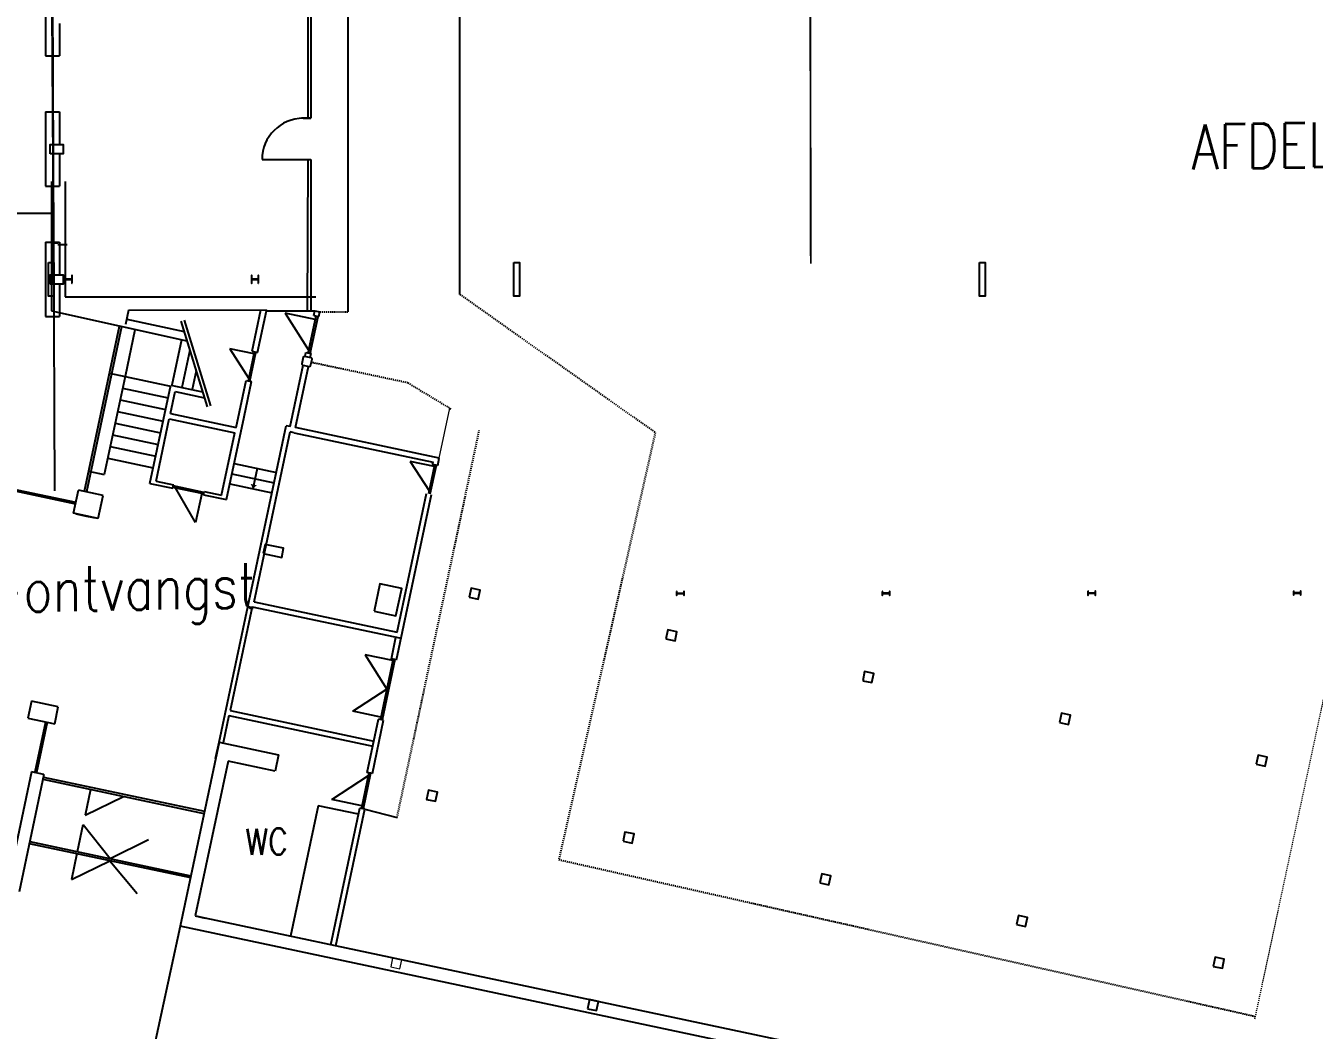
# Model space of a CAD drawing. Header units: millimetres. Extents: x 3476 to 38328, y 1439 to 26921.
# Drawn here: x 6747 to 10207, y 7960 to 10658 of the extents above; entities that cross this region are included whole.
import ezdxf

# ---------------------------------------------------------------- set-up
doc = ezdxf.new("R2010")
doc.units = ezdxf.units.MM
doc.header["$LTSCALE"] = 100
doc.header["$MEASUREMENT"] = 0
doc.linetypes.add('DASHDOT', pattern=[1, 0.5, -0.25, 0, -0.25])
doc.linetypes.add('DOT', pattern=[0.055, 0.03, -0.025])
for name, color, linetype in [('--W-KINKERS-BESTAAND-Z', 7, 'CONTINUOUS'), ('A-CIRCULATIE', 4, 'CONTINUOUS'), ('A-KOLOM', 7, 'CONTINUOUS'), ('A-MUUR', 7, 'CONTINUOUS'), ('C-LINE-D025', 7, 'DASHDOT'), ('CIRCULATIE', 4, 'DOT'), ('DEUR', 4, 'CONTINUOUS'), ('KOLOM', 3, 'CONTINUOUS'), ('L-GEBOUWEN', 7, 'CONTINUOUS'), ('MUUR', 7, 'CONTINUOUS'), ('STRATEN', 5, 'CONTINUOUS'), ('TEKST', 4, 'CONTINUOUS'), ('wand', 6, 'CONTINUOUS')]:
    doc.layers.add(name, color=color, linetype=linetype)
doc.styles.add('ROMANS', font='romans', dxfattribs={"width": 0.7})

msp = doc.modelspace()

# ---------------------------------------------------------------- hatches: boundary and pattern name
at = {"layer": 'MUUR'}
h = msp.add_hatch(color=7, dxfattribs=at)
h.paths.add_polyline_path([(7367.77, 9423.67), (7359.67, 9425.39), (7357.25, 9414.03)])
h.paths.add_polyline_path([(7359.67, 9425.39), (7351.56, 9427.11), (7357.25, 9414.03)])

# ---------------------------------------------------------------- linework, layer by layer
at = {"layer": '--W-KINKERS-BESTAAND-Z'}
msp.add_lwpolyline([(4001.3, 11262.4), (3979.24, 10761.52), (3975.01, 10654.6), (4200.75, 10654.6), (4200.75, 10154.6), (6821.65, 10154.6), (6776.87, 16949.91), (6052.05, 16958.41), (6044.02, 18165.54), (4737.66, 18158.51), (4737.06, 18261.68), (4550.96, 18261.42), (4320.56, 15769.57), (4285.03, 15266.81), (4208.31, 14266.71), (4170.23, 13764.08), (4091.66, 12764.61), (4061.92, 12262.82)], close=True, dxfattribs=at)
at = {"layer": 'A-CIRCULATIE'}
for p, q in [((7612.75, 9889.63), (7612.75, 17768.38)), ((7912.75, 9936.26), (7912.75, 16172.19))]:
    msp.add_line(p, q, dxfattribs=at)
at = {"layer": 'A-KOLOM'}
for points in [[(6812.75, 10314.14), (6812.75, 10339.14), (6847.75, 10339.14), (6847.75, 10314.14)], [(8058.25, 10021.64), (8073.25, 10021.64), (8073.25, 9931.64), (8058.25, 9931.64)], [(9308.25, 10021.64), (9323.25, 10021.64), (9323.25, 9931.64), (9308.25, 9931.64)]]:
    msp.add_lwpolyline(points, close=True, dxfattribs=at)
at = {"layer": 'A-KOLOM', "color": 7}
for points in [[(6808.25, 10021.64), (6823.25, 10021.64), (6823.25, 9931.64), (6808.25, 9931.64)], [(6808.25, 10021.64), (6823.25, 10021.64), (6823.25, 9931.64), (6808.25, 9931.64)], [(6808.25, 10021.64), (6823.25, 10021.64), (6823.25, 9931.64), (6808.25, 9931.64)], [(6812.75, 9964.14), (6812.75, 9989.14), (6847.75, 9989.14), (6847.75, 9964.14)]]:
    msp.add_lwpolyline(points, close=True, dxfattribs=at)
for points in [[(6872.25, 9966.64), (6872.25, 9986.64), (6871.25, 9986.64), (6871.25, 9978.77, -0.4142135), (6869.45, 9976.97), (6856.05, 9976.97, -0.4142136), (6854.25, 9978.77), (6854.25, 9986.64), (6853.25, 9986.64), (6853.25, 9966.64), (6854.25, 9966.64), (6854.25, 9974.52, -0.4142136), (6856.05, 9976.32), (6869.45, 9976.32, -0.4142136), (6871.25, 9974.52), (6871.25, 9966.64)], [(7372.25, 9966.64), (7372.25, 9986.64), (7371.25, 9986.64), (7371.25, 9978.77, -0.4142135), (7369.45, 9976.97), (7356.05, 9976.97, -0.4142136), (7354.25, 9978.77), (7354.25, 9986.64), (7353.25, 9986.64), (7353.25, 9966.64), (7354.25, 9966.64), (7354.25, 9974.52, -0.4142136), (7356.05, 9976.32), (7369.45, 9976.32, -0.4142136), (7371.25, 9974.52), (7371.25, 9966.64)]]:
    msp.add_lwpolyline(points, format="xyb", close=True, dxfattribs=at)
at = {"layer": 'A-MUUR'}
for p, q in [((7504.75, 15296.64), (7504.75, 10409.11)), ((7512.75, 15296.64), (7512.75, 10409.11)), ((6800.75, 10776.64), (6800.75, 10576.64)), ((6837.75, 10664.14), (6837.75, 10576.64)), ((6800.75, 10576.64), (6837.75, 10576.64)), ((6800.75, 10426.64), (6837.75, 10426.64)), ((6800.75, 10426.64), (6800.75, 10226.64)), ((6837.75, 10426.64), (6837.75, 10339.14)), ((6837.75, 10314.14), (6837.75, 10226.64)), ((7493.75, 10298.32), (7512.75, 10298.32)), ((6800.75, 10226.64), (6837.75, 10226.64)), ((6800.75, 10076.64), (6837.75, 10076.64)), ((6800.75, 10076.64), (6800.75, 9876.64)), ((6837.75, 10076.64), (6837.75, 9989.14))]:
    msp.add_line(p, q, dxfattribs=at)
at = {"layer": 'A-MUUR', "color": 0, "linetype": 'ByBlock'}
for p, q in [((7504.75, 10298.32), (7503.25, 9892.52)), ((7512.75, 10298.32), (7512.75, 9892.53))]:
    msp.add_line(p, q, dxfattribs=at)
at = {"layer": 'A-MUUR', "color": 7}
for p in [(6837.75, 9964.14), (6800.75, 9876.64)]:
    msp.add_line(p, (6837.75, 9876.64), dxfattribs=at)
at = {"layer": 'C-LINE-D025'}
for p, q in [((6821.99, 10074.35), (6833.99, 10074.36)), ((6859, 10069.38), (6834, 10069.36))]:
    msp.add_line(p, q, dxfattribs=at)
at = {"layer": 'CIRCULATIE', "linetype": 'ByBlock'}
msp.add_line((7512.75, 10409.11), (7488.06, 10409.11), dxfattribs=at)
at = {"layer": 'CIRCULATIE', "color": 7, "linetype": 'ByBlock'}
for p, q in [((7492.58, 10409.11), (7512.75, 10409.11)), ((7381.79, 10298.32), (7492.58, 10298.32)), ((7492.58, 10298.32), (7512.75, 10298.32))]:
    msp.add_line(p, q, dxfattribs=at)
at = {"layer": 'CIRCULATIE'}
for p, q in [((7912.75, 9936.26), (8437.58, 9565.41)), ((7744.48, 8531.34), (7965.12, 9570.95)), ((8437.58, 9565.41), (8178.67, 8418.35)), ((8178.67, 8418.35), (10048.37, 7997.51))]:
    msp.add_line(p, q, dxfattribs=at)
at = {"layer": 'CIRCULATIE', "color": 7}
for p, q in [((7537.42, 9889.63), (7612.75, 9889.63)), ((7773.43, 9698.51), (7514.2, 9753.53)), ((7773.43, 9698.51), (7886.21, 9630.43)), ((7889.59, 9627.89), (7886.21, 9630.43))]:
    msp.add_line(p, q, dxfattribs=at)
at = {"layer": 'CIRCULATIE', "color": 7, "linetype": 'Continuous', "lineweight": 0}
msp.add_line((7857.76, 9496.42), (7886.21, 9630.43), dxfattribs=at)
at = {"layer": 'CIRCULATIE', "lineweight": 0}
msp.add_line((10292.2, 9132.97), (10046.75, 7989.96), dxfattribs=at)
at = {"layer": 'CIRCULATIE', "color": 7, "linetype": 'ByBlock'}
msp.add_arc((7492.58, 10298.32), 110.79, 90, 180, dxfattribs=at)
at = {"layer": 'DEUR', "color": 7}
for p, q in [((7524.57, 9868.62), (7443.68, 9885.47)), ((7443.68, 9885.47), (7507.85, 9785.82)), ((7505.79, 9778.78), (7527.15, 9878.61)), ((7510.99, 9777.68), (7532.3, 9877.29)), ((7360.64, 9776.74), (7295.12, 9790.38)), ((7295.12, 9790.38), (7346.52, 9710.56)), ((7345.16, 9704.4), (7361.61, 9781.28)), ((7348.91, 9703.61), (7365.33, 9780.34)), ((7845.25, 9473.63), (7779.73, 9487.28)), ((7779.73, 9487.28), (7831.13, 9407.45)), ((7829.77, 9401.3), (7846.22, 9478.18)), ((7833.52, 9400.5), (7849.94, 9477.23)), ((7224.71, 9400.54), (7142.54, 9417.98)), ((7225.54, 9404.45), (7143.37, 9421.89)), ((7203.33, 9323.44), (7149.3, 9416.62)), ((7219.87, 9401.36), (7203.33, 9323.44)), ((7733.26, 8952.7), (7658.4, 8968.69)), ((7658.4, 8968.69), (7717.23, 8876.29)), ((7734.24, 8957.34), (7700.22, 8795.24)), ((7738.73, 8955.69), (7704.71, 8793.59)), ((7625.87, 8817.14), (7717.44, 8877.26)), ((7700.7, 8801.01), (7625.87, 8817.14)), ((7668.82, 8651.74), (7648.88, 8556.74)), ((7673.45, 8650.76), (7653.37, 8555.1)), ((7569.29, 8579.77), (7667.28, 8644.11)), ((6921.56, 8606.9), (6906.82, 8537.44)), ((6906.82, 8537.44), (7010.03, 8587.71)), ((7649.36, 8562.52), (7569.29, 8579.77)), ((6886.4, 8440.57), (6901.76, 8512.96)), ((6901.76, 8512.96), (6974.25, 8421.56)), ((6974.25, 8421.56), (7077.35, 8472.63)), ((6885.02, 8434.73), (6870.28, 8365.28)), ((6870.28, 8365.28), (6973.49, 8415.55)), ((6973.49, 8415.55), (7046.63, 8327.85))]:
    msp.add_line(p, q, dxfattribs=at)
at = {"layer": 'KOLOM', "color": 7, "lineweight": 0}
for p, q in [((7943.24, 9147.57), (7938.05, 9123.11)), ((7967.7, 9142.38), (7943.24, 9147.57)), ((7962.51, 9117.92), (7967.7, 9142.38)), ((7938.05, 9123.11), (7962.51, 9117.92)), ((7828.02, 8604.66), (7822.83, 8580.21)), ((7822.83, 8580.21), (7847.29, 8575.02)), ((7828.47, 8604.57), (7823.28, 8580.11)), ((7852.48, 8599.47), (7828.02, 8604.66)), ((7852.93, 8599.38), (7828.47, 8604.57)), ((7847.29, 8575.02), (7852.48, 8599.47))]:
    msp.add_line(p, q, dxfattribs=at)
at = {"layer": 'KOLOM', "lineweight": 0}
for p, q in [((7732.52, 8154.68), (7727.33, 8130.23)), ((7727.33, 8130.23), (7751.79, 8125.04)), ((7751.79, 8125.04), (7756.98, 8149.49))]:
    msp.add_line(p, q, dxfattribs=at)
at = {"layer": 'KOLOM', "color": 7}
for points in [[(7938.05, 9123.11), (7962.51, 9117.92), (7967.7, 9142.38), (7943.24, 9147.57)], [(8466.29, 9011.01), (8490.74, 9005.82), (8495.93, 9030.27), (8471.48, 9035.46)], [(8994.52, 8898.9), (9018.98, 8893.71), (9024.17, 8918.16), (8999.71, 8923.35)], [(9522.76, 8786.79), (9547.21, 8781.6), (9552.4, 8806.05), (9527.95, 8811.24)], [(10050.99, 8674.68), (10075.45, 8669.49), (10080.64, 8693.95), (10056.18, 8699.14)], [(7823.28, 8580.11), (7847.74, 8574.92), (7852.93, 8599.38), (7828.47, 8604.57)], [(8351.06, 8468.1), (8375.52, 8462.91), (8380.71, 8487.36), (8356.25, 8492.55)], [(8879.3, 8355.99), (8903.75, 8350.8), (8908.94, 8375.25), (8884.49, 8380.44)], [(9407.53, 8243.88), (9431.99, 8238.69), (9437.18, 8263.15), (9412.72, 8268.34)], [(9935.77, 8131.77), (9960.22, 8126.58), (9965.41, 8151.04), (9940.96, 8156.23)]]:
    msp.add_lwpolyline(points, close=True, dxfattribs=at)
for points in [[(8494.98, 9138.13), (8494.99, 9128.13), (8495.84, 9128.13), (8495.83, 9131.65, -0.4142135), (8497.03, 9132.85), (8512.93, 9132.85, -0.4142136), (8514.13, 9131.66), (8514.14, 9128.14), (8514.99, 9128.14), (8514.98, 9138.14), (8514.13, 9138.14), (8514.13, 9134.62, -0.4142136), (8512.93, 9133.41), (8497.03, 9133.41, -0.4142136), (8495.83, 9134.61), (8495.83, 9138.13)], [(9047.09, 9138.52), (9047.1, 9128.52), (9047.95, 9128.52), (9047.94, 9132.04, -0.4142135), (9049.14, 9133.24), (9065.04, 9133.24, -0.4142136), (9066.24, 9132.04), (9066.25, 9128.52), (9067.1, 9128.52), (9067.09, 9138.52), (9066.24, 9138.52), (9066.24, 9135, -0.4142136), (9065.04, 9133.8), (9049.14, 9133.8, -0.4142136), (9047.94, 9135), (9047.94, 9138.52)], [(9599.2, 9138.9), (9599.2, 9128.9), (9600.05, 9128.9), (9600.05, 9132.42, -0.4142135), (9601.25, 9133.62), (9617.15, 9133.63, -0.4142136), (9618.35, 9132.43), (9618.35, 9128.91), (9619.2, 9128.91), (9619.2, 9138.91), (9618.35, 9138.91), (9618.35, 9135.39, -0.4142136), (9617.15, 9134.19), (9601.25, 9134.18, -0.4142136), (9600.05, 9135.38), (9600.05, 9138.9)], [(10151.31, 9139.29), (10151.31, 9129.29), (10152.16, 9129.29), (10152.16, 9132.81, -0.4142135), (10153.36, 9134.01), (10169.26, 9134.01, -0.4142136), (10170.46, 9132.81), (10170.46, 9129.29), (10171.31, 9129.29), (10171.31, 9139.29), (10170.46, 9139.29), (10170.46, 9135.77, -0.4142136), (10169.26, 9134.57), (10153.36, 9134.57, -0.4142136), (10152.16, 9135.77), (10152.16, 9139.29)]]:
    msp.add_lwpolyline(points, format="xyb", close=True, dxfattribs=at)
at = {"layer": 'KOLOM'}
msp.add_lwpolyline([(8255.57, 8018.12), (8280.02, 8012.93), (8285.21, 8037.39), (8260.76, 8042.58)], close=True, dxfattribs=at)
at = {"layer": 'L-GEBOUWEN'}
msp.add_line((6801.93, 14972.38), (6824.68, 9408.53), dxfattribs=at)
at = {"layer": 'MUUR'}
for p, q in [((6816.67, 10239.65), (6816.67, 9891.9)), ((6853.67, 10239.65), (6853.67, 9929.43)), ((7566.19, 8189.98), (7644.04, 8556.81)), ((7579.88, 8187.08), (7657.73, 8553.91)), ((8940.68, 7862.49), (7161.77, 8240.04)), ((11979.43, 7253.36), (7228.74, 8261.6))]:
    msp.add_line(p, q, dxfattribs=at)
at = {"layer": 'MUUR', "color": 7}
for p, q in [((6853.67, 9929.43), (7526.48, 9929.43)), ((7023.66, 9894.15), (7015.48, 9855.61)), ((7023.66, 9894.15), (7393.87, 9894.41)), ((7355.41, 9783.46), (7378.96, 9894.4)), ((7393.88, 9892.45), (7393.87, 9894.41)), ((6816.67, 9891.9), (7180.22, 9811.44)), ((7018.39, 9869.3), (7172.51, 9836.59)), ((7163.98, 9864.4), (7234.56, 9634.17)), ((7172.59, 9867.04), (7243.16, 9636.81)), ((7370.08, 9780.35), (7393.88, 9892.45)), ((7393.88, 9892.45), (7523.72, 9892.54)), ((7520.92, 9879.31), (7523.72, 9892.54)), ((7521.02, 9879.82), (7534.72, 9876.91)), ((7523.72, 9892.54), (7537.42, 9889.63)), ((7534.72, 9876.91), (7537.42, 9889.63)), ((6998.45, 9850.02), (6904.41, 9406.89)), ((7004.32, 9848.77), (6910.28, 9405.64)), ((7040.52, 9841.09), (7013.94, 9715.88)), ((7165.24, 9814.62), (7139.29, 9692.35)), ((7187.88, 9786.44), (7166.68, 9686.53)), ((7355.41, 9783.46), (7370.08, 9780.35)), ((7497.57, 9769.32), (7499.85, 9780.04)), ((7499.85, 9780.04), (7513.54, 9777.14)), ((7511.27, 9766.42), (7513.54, 9777.14)), ((6971.88, 9724.81), (7013.94, 9715.88)), ((7204.79, 9731.27), (7194.07, 9680.72)), ((7457.67, 9581.33), (7492.59, 9745.85)), ((7471.37, 9578.42), (7506.29, 9742.94)), ((7013.94, 9715.88), (6957.99, 9452.25)), ((7013.94, 9715.88), (7136.22, 9689.93)), ((7080.79, 9428.75), (7136.84, 9692.86)), ((7136.84, 9692.86), (7222.11, 9674.77)), ((7312.02, 9579.02), (7338.8, 9705.2)), ((7333.44, 9607.69), (7353.48, 9702.09)), ((7338.8, 9705.2), (7353.48, 9702.09)), ((7000.65, 9653.28), (7122.93, 9627.32)), ((7007.3, 9684.58), (7129.57, 9658.63)), ((7135.94, 9616.38), (7148.4, 9675.08)), ((7148.4, 9675.08), (7227.14, 9658.37)), ((7221.71, 9676.09), (7221.46, 9674.91)), ((6994.01, 9621.97), (7116.29, 9596.02)), ((6987.37, 9590.67), (7109.64, 9564.72)), ((7097.33, 9434.44), (7132.83, 9601.71)), ((7132.83, 9601.71), (7308.91, 9564.34)), ((7135.94, 9616.38), (7312.02, 9579.02)), ((7266.61, 8734.03), (7446.91, 9583.61)), ((7286.21, 9385.15), (7333.44, 9607.69)), ((7457.67, 9581.33), (7446.91, 9583.61)), ((6980.72, 9559.37), (7103, 9533.42)), ((7273.41, 9397.07), (7308.91, 9564.34)), ((7360.85, 9110.67), (7457.7, 9567.01)), ((7468.46, 9564.73), (7457.7, 9567.01)), ((7468.46, 9564.73), (7841.16, 9485.63)), ((7857.76, 9496.42), (7471.37, 9578.42)), ((6974.08, 9528.06), (7096.36, 9502.11)), ((6388.96, 9482.55), (6881.9, 9377.93)), ((6967.44, 9496.76), (7089.71, 9470.81)), ((7306.76, 9481.99), (7420.24, 9457.91)), ((7839.92, 9479.76), (7841.16, 9485.63)), ((7853.61, 9476.85), (7839.92, 9479.76)), ((7853.61, 9476.85), (7857.76, 9496.42)), ((6388.13, 9478.63), (6881.07, 9374.02)), ((6915.93, 9461.18), (6957.99, 9452.25)), ((7300.95, 9454.6), (7414.42, 9430.52)), ((7368.88, 9468.81), (7357.25, 9414.03)), ((6875.68, 9348.58), (6888.75, 9410.21)), ((6955.27, 9396.09), (6888.75, 9410.21)), ((7080.79, 9428.75), (7142.41, 9415.67)), ((7097.33, 9434.44), (7144.28, 9424.47)), ((7142.41, 9415.67), (7144.28, 9424.47)), ((7295.14, 9427.21), (7408.61, 9403.13)), ((6942.19, 9334.47), (6955.27, 9396.09)), ((7224.58, 9398.23), (7226.45, 9407.03)), ((7224.58, 9398.23), (7286.21, 9385.15)), ((7226.45, 9407.03), (7273.41, 9397.07)), ((7742.85, 8954.97), (7837, 9398.59)), ((7744.31, 9029.29), (7823.31, 9401.5)), ((7744.31, 9029.29), (7823.31, 9401.5)), ((6942.19, 9334.47), (6875.68, 9348.58)), ((6882.03, 9347.23), (6906.49, 9342.04)), ((6906.49, 9342.04), (6933.39, 9336.33)), ((7390.49, 9264.88), (7385.3, 9240.43)), ((7385.3, 9240.43), (7434.72, 9229.94)), ((7439.91, 9254.39), (7390.49, 9264.88)), ((7434.72, 9229.94), (7439.91, 9254.39)), ((7360.85, 9110.67), (7744.31, 9029.29)), ((7355.01, 9097.6), (7295.84, 8818.81)), ((7355.01, 9097.6), (7755.1, 9012.69)), ((7729.16, 8957.88), (7741.41, 9015.6)), ((7742.85, 8954.97), (7729.16, 8957.88)), ((6762.47, 8844.09), (6752.72, 8798.12)), ((6834.86, 8828.73), (6762.47, 8844.09)), ((6825.1, 8782.75), (6834.86, 8828.73)), ((6752.72, 8798.12), (6825.1, 8782.75)), ((6800.65, 8787.94), (6772, 8652.95)), ((6804.56, 8787.11), (6775.91, 8652.12)), ((7292.94, 8805.12), (7277.37, 8731.75)), ((7292.94, 8805.12), (7679.33, 8723.11)), ((7295.84, 8818.81), (7682.24, 8736.81)), ((7664.38, 8652.68), (7694.7, 8795.5)), ((7678.08, 8649.77), (7708.39, 8792.59)), ((7708.39, 8792.59), (7694.7, 8795.5)), ((7266.61, 8734.03), (7161.77, 8240.04)), ((7257.27, 8690.01), (7266.61, 8734.03)), ((7266.61, 8734.03), (7426.06, 8700.19)), ((7426.06, 8700.19), (7416.71, 8656.17)), ((6763.07, 8654.38), (6703.4, 8373.09)), ((6796.33, 8647.32), (6763.07, 8654.38)), ((7290.52, 8682.95), (7202.29, 8267.21)), ((7416.71, 8656.17), (7290.52, 8682.95)), ((7678.08, 8649.77), (7664.38, 8652.68)), ((6796.33, 8647.32), (6729.4, 8331.8)), ((6793.55, 8634.07), (7225.92, 8542.3)), ((6794.79, 8639.94), (7227.16, 8548.17)), ((7532.91, 8563.06), (7458.58, 8212.82)), ((7640.52, 8540.22), (7532.91, 8563.06)), ((7657.73, 8553.91), (7644.04, 8556.81)), ((7657.73, 8553.91), (7744.93, 8531.24)), ((6757.01, 8461.9), (7189.38, 8370.14)), ((6758.05, 8466.79), (7190.42, 8375.03)), ((7202.29, 8267.21), (7229.19, 8261.51)), ((7229.19, 8261.51), (7204.74, 8266.7))]:
    msp.add_line(p, q, dxfattribs=at)
for points in [[(7491.17, 9746.15), (7508.77, 9742.41), (7512.33, 9744.72), (7516.07, 9762.33), (7513.76, 9765.89), (7496.15, 9769.63), (7492.59, 9767.32), (7488.85, 9749.71)], [(7385.3, 9240.43), (7434.72, 9229.94), (7439.91, 9254.39), (7390.49, 9264.88)], [(7682.71, 9085.75), (7741.4, 9073.29), (7756.97, 9146.66), (7698.28, 9159.11)]]:
    msp.add_lwpolyline(points, close=True, dxfattribs=at)
at = {"layer": 'STRATEN', "linetype": 'Continuous'}
msp.add_line((7161.77, 8240.04), (6999.42, 7484.65), dxfattribs=at)
at = {"layer": 'wand', "linetype": 'Continuous', "lineweight": 15, "const_width": 5}
msp.add_lwpolyline([(8853.73, 10823.32), (8855.18, 10018.67)], dxfattribs=at)

# ---------------------------------------------------------------- texts
at = {"layer": 'MUUR', "color": 7, "style": 'ROMANS', "oblique": 1.05, "width": 0.85}
msp.add_text('WC', height=70, rotation=1.05, dxfattribs=at).set_placement((7336.82, 8430.52))
at = {"layer": 'TEKST', "color": 7, "style": 'ROMANS', "oblique": 1.05, "width": 0.8}
for s, p in [('AFDELING Verzending', (9877.46, 10271.62)), ('Receptioniste-ontvangst', (5782.88, 9065.66))]:
    msp.add_text(s, height=120, rotation=1.05, dxfattribs=at).set_placement(p)

doc.saveas('drawing.dxf')
